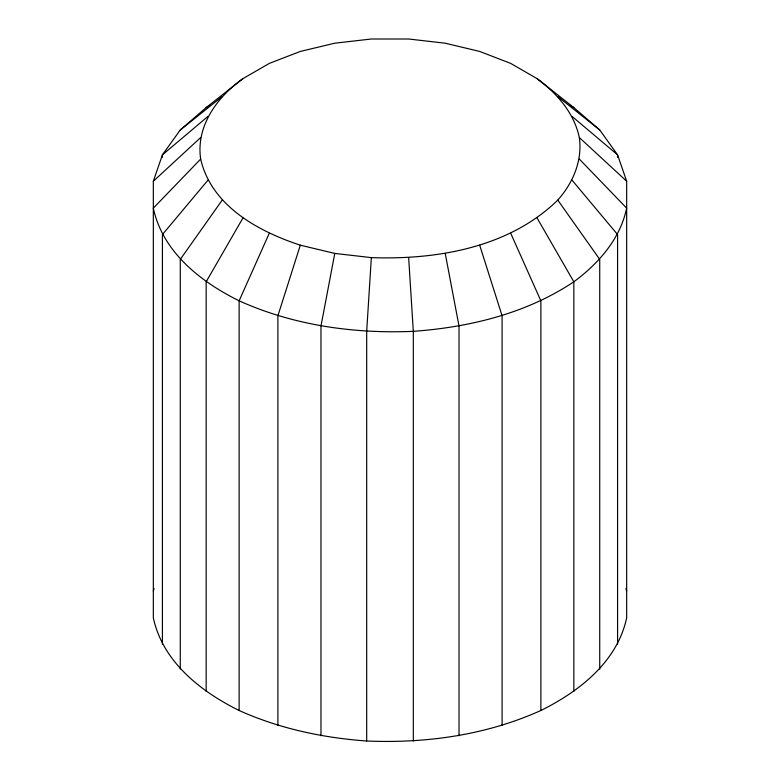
<?xml version="1.0" encoding="UTF-8"?>
<svg xmlns="http://www.w3.org/2000/svg" width="780" height="780" viewBox="0 0 780 780"><rect width="100%" height="100%" fill="white"/><g stroke="black" fill="none" stroke-linecap="round" stroke-linejoin="round"><path stroke-width="1.17" d="M537.069 78.634C556.92 93.327 574.08 112.788 579.335 137.543C582.562 160.729 572.998 182.959 557.788 200.089C509.077 247.621 436.995 259.945 371.348 257.624L366.688 331.334L366.688 741C426.075 743.564 486.408 735.072 540.871 710.492C579.257 691.48 617.243 661.869 626.672 617.818L626.672 181.233L617.575 154.83L599.732 129.968L573.836 107.591L537.069 78.634L510.695 63.404L479.68 51.441L445.224 43.202L408.652 39L371.348 39L334.776 43.202L300.319 51.441L269.305 63.404L242.931 78.634L206.164 107.591L180.268 129.968L162.425 154.83L153.328 181.233L153.328 617.818C162.757 661.869 200.743 691.48 239.128 710.492C279.367 728.608 322.813 737.841 366.688 741M371.348 257.624L334.776 253.422L320.97 326.079L320.97 735.745M334.776 253.422L300.319 245.183L277.894 315.783L277.894 725.449M300.319 245.183C258.131 231.348 211.409 205.861 200.665 159.081C195.78 126.097 217.259 96.827 242.931 78.634M153.328 590.899L154.118 588.608M269.305 233.22L239.128 300.827L239.128 710.492M242.931 217.99L206.164 281.794L206.164 691.46M222.212 200.089L180.268 259.409L180.268 669.084M207.938 180.2L162.425 234.546L162.425 644.212M200.665 159.081L153.328 208.143C162.757 252.203 200.743 281.804 239.128 300.827C293.592 325.397 353.925 333.889 413.312 331.334C469.628 327.269 526.383 313.462 573.836 281.794C598.65 263.416 620.1 239.089 626.672 208.143L579.335 159.081M153.328 181.233L200.665 137.543M207.938 116.425L162.425 154.83L162.425 157.268M180.268 129.968L222.212 96.535M206.164 107.591L210.288 105.212M569.712 105.212L573.836 107.591M557.788 96.535L599.732 129.968M572.062 116.425L617.575 154.83L617.575 157.268M579.335 137.543L626.672 181.233M572.062 180.2L617.575 234.546L617.575 644.212M557.788 200.089L599.732 259.409L599.732 669.084M537.069 217.99L573.836 281.794L573.836 691.46M510.695 233.22L540.871 300.827L540.871 710.492M625.882 588.608L626.672 590.899M479.68 245.183L502.106 315.783L502.106 725.449M445.224 253.422L459.03 326.079L459.03 735.745M408.652 257.624L413.312 331.334L413.312 741"/></g></svg>
